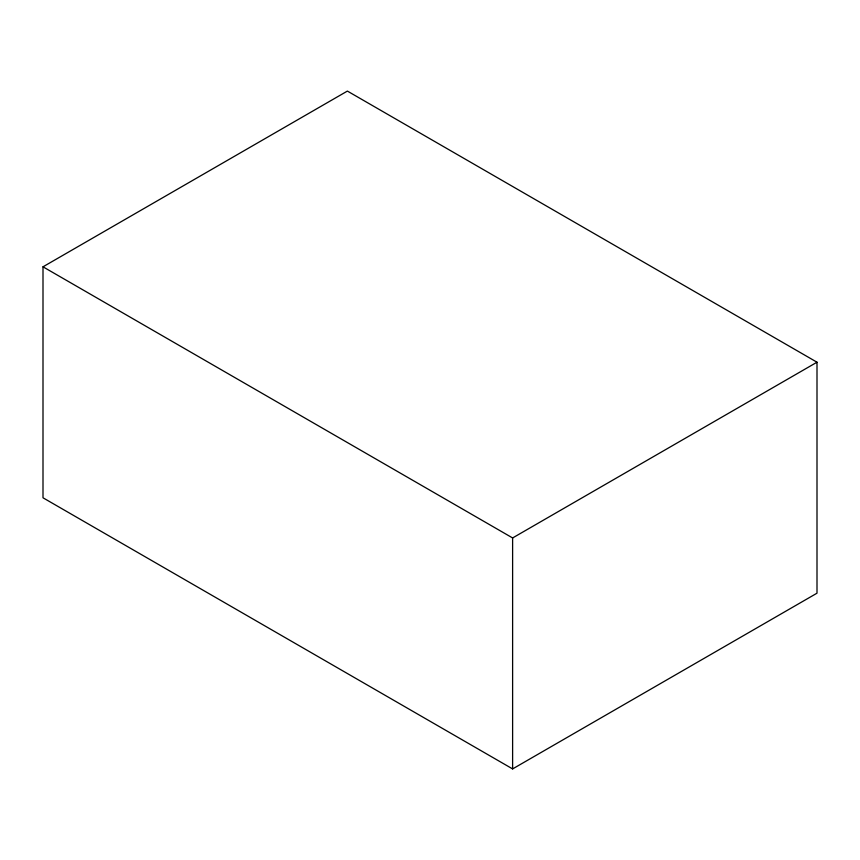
<?xml version="1.0" encoding="UTF-8"?>
<svg xmlns="http://www.w3.org/2000/svg" width="860" height="860" viewBox="0 0 860 860"><rect width="100%" height="100%" fill="white"/><g stroke="black" fill="none" stroke-linecap="round" stroke-linejoin="round"><path stroke-width="1.29" d="M43 266.815L347.386 91.085L817 362.21L817 593.185L512.614 768.915L43 497.789L43 266.815L512.614 537.952L817 362.21M512.614 537.952L512.614 768.915"/></g></svg>
